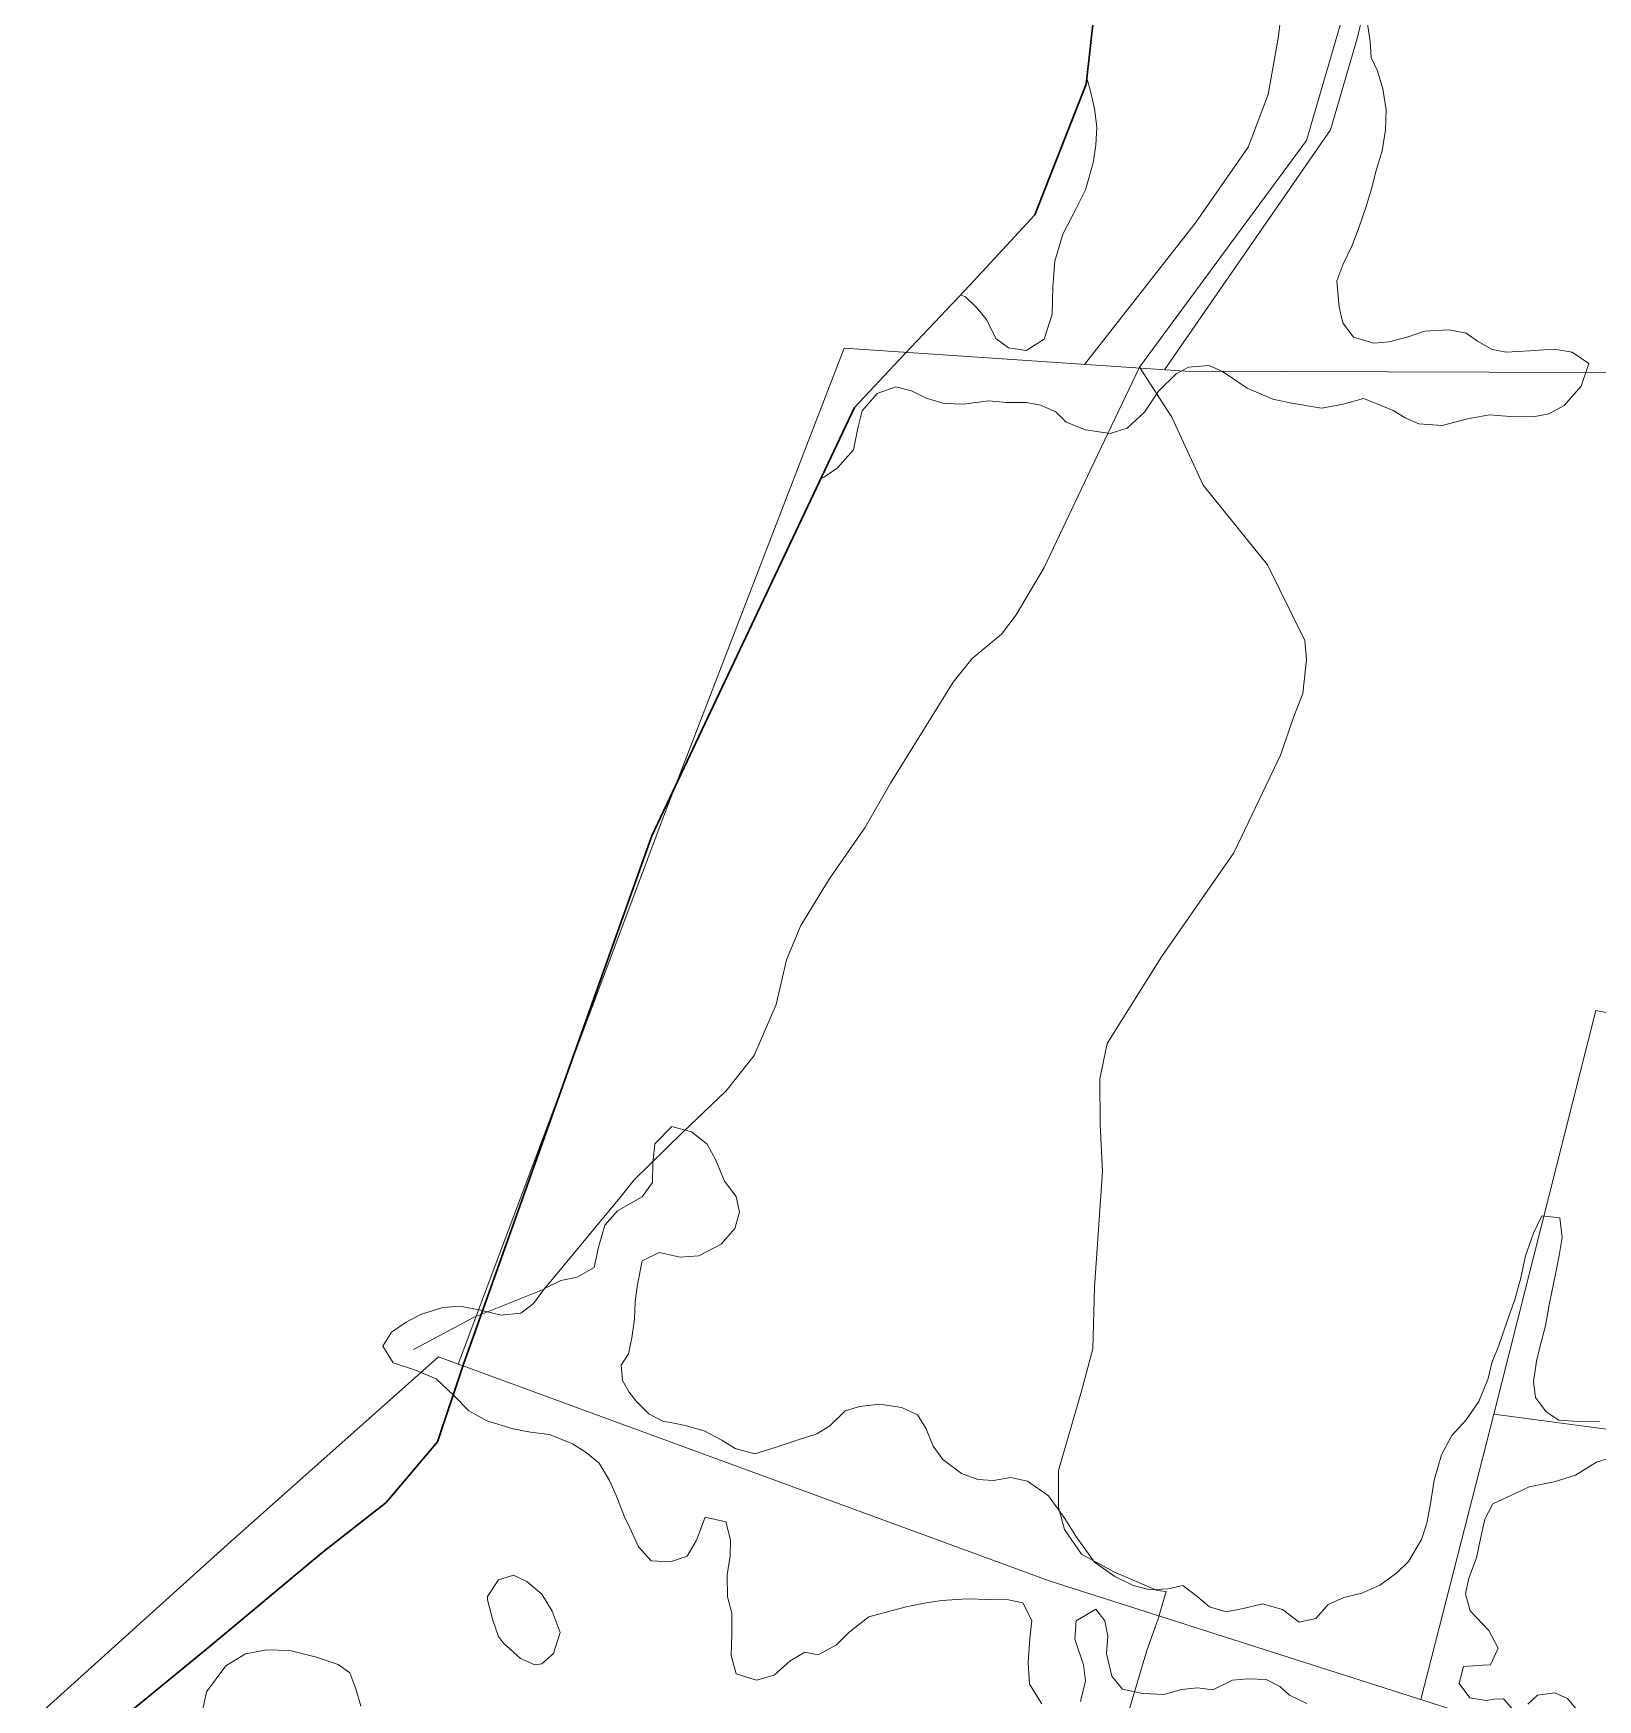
# Model space of a CAD drawing. Header units: metres. Extents: x 4652992 to 4879070, y 2074171 to 2309877.
# Drawn here: x 4654072 to 4654180.7, y 2309447.3 to 2309563.1 of the extents above; entities that cross this region are included whole.
import ezdxf

# ---------------------------------------------------------------- set-up
doc = ezdxf.new("R2010")
doc.units = ezdxf.units.M
doc.header["$MEASUREMENT"] = 0
doc.linetypes.add('DGN Style 3', pattern=[92.779933, 66.271381, -26.508552])
for name, color, linetype, lineweight in [('Level 20', 30, 'DGN Style 3', 0), ('Level 37', 3, 'Continuous', 0), ('Level 40', 1, 'Continuous', 0)]:
    doc.layers.add(name, color=color, linetype=linetype, lineweight=lineweight)
doc.layers.add('Limite', color=38, linetype='Continuous', lineweight=0, plot=False)

msp = doc.modelspace()

# ---------------------------------------------------------------- linework, layer by layer
at = {"layer": 'Level 20', "linetype": 'Continuous'}
for points in [[(4654162.801468, 2309563.70484, 1258.483547), (4654160.472543, 2309555.700227, 1257.996047), (4654148.85831, 2309539.934262, 1255.471047)], [(4654150.709174, 2309454.869016, 1273.12555), (4654150.083838, 2309454.931433, 1272.967794), (4654147.088068, 2309456.224089, 1271.305294), (4654144.845367, 2309457.444101, 1270.330294), (4654143.65014, 2309459.167907, 1269.880294), (4654143.235561, 2309460.693688, 1269.580294), (4654143.235161, 2309463.268658, 1269.192794), (4654144.842933, 2309468.788251, 1268.467794), (4654145.61263, 2309471.712817, 1268.205294), (4654145.734809, 2309476.001554, 1267.792794), (4654146.296177, 2309484.048645, 1266.455294), (4654146.133443, 2309487.32972, 1265.605294), (4654146.1189, 2309490.483211, 1264.642794), (4654146.618957, 2309492.936206, 1264.192794), (4654150.399793, 2309498.966737, 1263.655294), (4654155.413248, 2309506.184512, 1263.442794), (4654158.66548, 2309512.979086, 1262.817794), (4654159.583116, 2309515.65614, 1262.467794), (4654160.20158, 2309517.269152, 1262.130294), (4654160.468148, 2309519.631383, 1261.830294), (4654160.350754, 2309520.951079, 1261.505294), (4654157.767304, 2309526.196097, 1259.705294), (4654153.275707, 2309531.745138, 1257.780294), (4654151.101186, 2309536.466456, 1256.330294), (4654148.85831, 2309539.934262, 1255.640426), (4654145.258015, 2309532.35803, 1255.640426), (4654142.240031, 2309526.014006, 1255.602926), (4654140.296017, 2309522.727353, 1255.302926), (4654139.268117, 2309521.398186, 1255.127926), (4654137.242609, 2309519.692107, 1255.127926), (4654135.924188, 2309518.046656, 1255.290426), (4654131.561548, 2309511.023775, 1255.465426), (4654129.78762, 2309507.933964, 1255.527926), (4654127.291587, 2309504.367361, 1255.265426), (4654125.333568, 2309501.144257, 1254.852926), (4654124.338779, 2309498.756757, 1254.640426), (4654123.611096, 2309495.641545, 1254.477926), (4654122.083647, 2309492.099238, 1254.215426), (4654120.141408, 2309489.652083, 1254.177926), (4654117.123646, 2309486.757785, 1254.102926), (4654113.765713, 2309483.469804, 1253.965426), (4654112.759201, 2309482.225206, 1253.902926), (4654107.514286, 2309475.87609, 1254.390426), (4654102.632168, 2309473.934667, 1254.727926), (4654098.420984, 2309471.673066, 1254.790426)], [(4654150.709174, 2309454.869016, 1273.12555), (4654150.157538, 2309452.966311, 1273.12555), (4654149.364232, 2309450.759096, 1273.41305), (4654148.724008, 2309448.578198, 1273.78805), (4654148.178411, 2309446.703923, 1273.87555), (4654147.34078, 2309444.565785, 1274.08805), (4654143.289025, 2309437.711513, 1274.70055), (4654140.316572, 2309433.299888, 1275.62555), (4654137.027806, 2309429.343376, 1276.12555), (4654135.515339, 2309427.500105, 1276.27555), (4654134.093639, 2309424.834243, 1276.36305), (4654132.083947, 2309420.92779, 1276.66305), (4654131.456698, 2309419.827061, 1276.869003)]]:
    msp.add_polyline3d(points, dxfattribs=at)
at = {"layer": 'Level 37', "extrusion": (-0.3259979439347829, 0.0637125342288088, 0.9432211053260189), "elevation": -1368898.067024, "flags": 128}
msp.add_lwpolyline([(-3159301.81311, 3891027.488204), (-3159300.451387, 3891003.704882), (-3159279.999832, 3891002.460693)], dxfattribs=at)
at = {"layer": 'Level 37'}
for points in [[(4654145.040636, 2309540.133069, 1256.362074), (4654152.757105, 2309549.965675, 1257.462074), (4654156.40175, 2309555.240233, 1257.687074), (4654157.811929, 2309558.894165, 1257.887074), (4654158.493515, 2309562.794078, 1257.962074), (4654159.091457, 2309567.566357, 1258.187074), (4654159.422016, 2309585.720329, 1258.687074), (4654159.202995, 2309618.786761, 1263.137074), (4654159.787692, 2309623.987959, 1264.137074), (4654160.324895, 2309627.316636, 1264.962074), (4654161.437839, 2309632.20119, 1265.662074), (4654162.313203, 2309633.498531, 1265.987074), (4654162.986431, 2309633.996143, 1266.437074), (4654165.765971, 2309636.329333, 1268.137074), (4654177.133712, 2309619.214363, 1270.037074), (4654187.671792, 2309601.945508, 1273.637074), (4654195.281063, 2309585.603448, 1278.262074), (4654204.636395, 2309564.136507, 1283.187074), (4654213.844787, 2309581.797007, 1288.287074), (4654222.488294, 2309596.500626, 1290.237074), (4654225.487992, 2309601.148797, 1291.337074), (4654227.851448, 2309601.18361, 1291.337074)], [(4654226.61721, 2309597.776964, 1291.627297), (4654221.300687, 2309589.620077, 1290.477297), (4654214.175014, 2309577.212778, 1288.214797), (4654209.798871, 2309568.377988, 1285.639797), (4654204.808595, 2309558.967901, 1282.952297), (4654195.678492, 2309578.257686, 1278.414797), (4654187.072692, 2309597.99932, 1273.789797), (4654183.691218, 2309605.558683, 1271.752297), (4654174.760268, 2309618.244362, 1269.639797), (4654167.411231, 2309628.626225, 1267.177297), (4654164.097349, 2309631.864938, 1266.527297), (4654163.000272, 2309628.313958, 1265.702297), (4654161.547351, 2309612.767711, 1262.789797), (4654162.866624, 2309599.266868, 1261.727297), (4654163.875169, 2309589.736144, 1261.277297), (4654165.212095, 2309577.459591, 1261.764797), (4654165.738982, 2309570.070014, 1261.614797), (4654163.978861, 2309562.776592, 1261.139797), (4654162.13375, 2309556.441234, 1260.514797), (4654150.594828, 2309539.755881, 1258.148931)], [(4654194.273755, 2309539.529448, 1277.423332), (4654152.02596, 2309539.658692, 1258.348332), (4654128.34132, 2309541.267127, 1255.048332), (4654115.81484, 2309508.772726, 1255.673332), (4654101.523826, 2309470.658689, 1257.169056)], [(4654173.474902, 2309467.191543, 1283.80187), (4654180.558719, 2309495.234856, 1281.25187), (4654211.990527, 2309489.246662, 1295.25187), (4654231.30222, 2309486.240482, 1299.82687)], [(4654174.777023, 2309445.305981, 1285.93937), (4654142.590842, 2309455.597016, 1273.06437), (4654100.155334, 2309471.160595, 1256.63937), (4654085.511594, 2309458.136982, 1256.66437), (4654072.012966, 2309445.961272, 1257.76437)]]:
    msp.add_polyline3d(points, dxfattribs=at)
at = {"layer": 'Level 40', "color": 3}
for points in [[(4654164.611922, 2309564.411373, 1263.905294), (4654164.88103, 2309562.571704, 1263.980294), (4654164.964862, 2309561.450981, 1263.980294), (4654165.408392, 2309560.544258, 1264.780294), (4654165.764971, 2309559.293154, 1265.155294), (4654166.006135, 2309557.827059, 1265.530294), (4654165.96006, 2309556.433949, 1265.905294), (4654165.712658, 2309554.969837, 1266.205294), (4654165.307404, 2309553.606911, 1266.555294), (4654164.988582, 2309552.344183, 1266.880294), (4654164.59782, 2309551.038654, 1267.205294), (4654164.135119, 2309549.690326, 1267.555294), (4654163.61497, 2309548.356594, 1267.880294), (4654162.979925, 2309547.052056, 1268.080294), (4654162.575191, 2309545.933315, 1267.980294), (4654162.729403, 2309544.12284, 1267.580294), (4654163.000071, 2309543.015723, 1267.380294), (4654163.73084, 2309542.036015, 1267.555294), (4654165.152542, 2309541.613697, 1267.880294), (4654166.216106, 2309541.70993, 1268.055294), (4654167.524472, 2309542.049357, 1268.205294), (4654168.660495, 2309542.432574, 1268.330294), (4654170.399459, 2309542.540432, 1268.630294), (4654171.562906, 2309542.305891, 1269.005294), (4654172.337671, 2309541.742558, 1269.355294), (4654173.356719, 2309541.178233, 1269.730294), (4654174.347823, 2309540.987483, 1270.255294), (4654175.9574, 2309541.067138, 1270.780294), (4654177.638917, 2309541.189593, 1271.230294), (4654178.931751, 2309540.983255, 1271.930294), (4654180.079667, 2309540.202949, 1272.105294), (4654179.558998, 2309538.625034, 1271.680294), (4654178.363447, 2309537.279678, 1271.330294), (4654177.298844, 2309536.695076, 1271.130294), (4654176.206297, 2309536.484049, 1270.830294), (4654174.625704, 2309536.519188, 1270.180294), (4654173.18899, 2309536.639926, 1269.355294), (4654171.650833, 2309536.358887, 1268.680294), (4654169.882365, 2309535.892051, 1268.155294), (4654168.258815, 2309535.999183, 1267.755294), (4654167.325679, 2309536.419521, 1267.205294), (4654166.478975, 2309536.940055, 1266.880294), (4654165.316047, 2309537.418779, 1266.555294), (4654164.425867, 2309537.767123, 1266.255294), (4654162.916174, 2309537.356693, 1265.780294), (4654161.507404, 2309537.103857, 1265.530294), (4654159.453257, 2309537.442558, 1265.305294), (4654158.117466, 2309537.720889, 1265.180294), (4654156.351597, 2309538.474974, 1264.730294), (4654154.629724, 2309539.645432, 1264.380294), (4654153.696588, 2309540.065769, 1263.530294), (4654152.259354, 2309539.942323, 1262.505294), (4654151.41057, 2309539.486122, 1262.105294), (4654150.186556, 2309538.270156, 1261.555294), (4654149.206305, 2309536.809015, 1260.880294), (4654148.011275, 2309535.707843, 1260.630294), (4654146.817804, 2309535.339223, 1260.380294), (4654145.108343, 2309535.590342, 1260.080294), (4654143.773073, 2309536.112858, 1259.755294), (4654143.041783, 2309536.848382, 1259.480294), (4654141.993752, 2309537.297913, 1259.180294), (4654141.002648, 2309537.488663, 1259.105294), (4654139.594398, 2309537.480011, 1258.955294), (4654138.401967, 2309537.599758, 1258.780294), (4654136.634019, 2309537.377106, 1258.755294), (4654135.297708, 2309537.411254, 1258.580294), (4654134.04835, 2309537.789782, 1258.330294), (4654133.01481, 2309538.29671, 1258.230294), (4654131.923302, 2309538.574051, 1257.980294), (4654130.6434, 2309538.105234, 1257.855294), (4654129.606221, 2309536.902874, 1257.780294), (4654129.301891, 2309535.697542, 1257.780294), (4654128.982549, 2309534.19063, 1257.780294), (4654127.87343, 2309532.94547, 1257.705294), (4654126.98117, 2309532.317078, 1257.630294), (4654126.701551, 2309532.176696, 1257.610323)], [(4654136.423399, 2309544.954296, 1257.650809), (4654136.750539, 2309544.860217, 1257.655294), (4654137.582231, 2309544.038103, 1257.655294), (4654138.241581, 2309543.259779, 1257.730294), (4654138.885399, 2309541.93569, 1258.130294), (4654139.760567, 2309541.285766, 1258.905294), (4654140.995954, 2309541.094025, 1259.630294), (4654142.23342, 2309541.87902, 1260.405294), (4654142.797565, 2309543.629125, 1260.880294), (4654142.84468, 2309545.510603, 1261.180294), (4654142.992199, 2309547.30549, 1261.505294), (4654143.52788, 2309549.184986, 1261.605294), (4654144.465695, 2309550.962304, 1261.605294), (4654145.100739, 2309552.266842, 1261.555294), (4654145.63642, 2309554.146338, 1261.305294), (4654145.825855, 2309555.380864, 1261.180294), (4654145.900394, 2309556.644583, 1261.005294), (4654145.73065, 2309557.909293, 1260.805294), (4654145.446011, 2309559.203197, 1260.605294), (4654145.202292, 2309560.036388, 1260.475307)], [(4654180.840932, 2309466.702253, 1286.790193), (4654179.364316, 2309466.673342, 1286.527693), (4654177.999949, 2309466.765289, 1286.127693), (4654177.112136, 2309467.334708, 1285.840193), (4654176.374045, 2309468.336189, 1285.640193), (4654176.234495, 2309469.440416, 1285.440193), (4654176.453339, 2309470.873507, 1285.202693), (4654176.687834, 2309471.838763, 1285.052693), (4654177.062226, 2309473.32529, 1284.927693), (4654177.314545, 2309474.780168, 1284.665193), (4654177.533302, 2309475.806885, 1284.477693), (4654177.746147, 2309476.805853, 1284.352693), (4654178.014204, 2309478.19927, 1284.240193), (4654178.225136, 2309479.459904, 1284.165193), (4654178.056111, 2309480.83176, 1284.040193), (4654176.813816, 2309480.955356, 1283.902693), (4654176.244577, 2309479.772232, 1283.902693), (4654175.67525, 2309478.182734, 1283.902693), (4654175.35007, 2309476.656533, 1283.902693), (4654174.942204, 2309475.148219, 1283.902693), (4654174.418177, 2309473.636006, 1283.915193), (4654173.831113, 2309471.96326, 1283.940193), (4654173.34456, 2309470.762249, 1283.940193), (4654173.080503, 2309469.658247, 1283.940193), (4654172.45014, 2309468.052924, 1284.040193), (4654171.548156, 2309466.79664, 1284.065193), (4654170.565485, 2309465.70295, 1284.102693), (4654169.84461, 2309464.349431, 1284.065193), (4654169.328408, 2309462.6033, 1283.902693), (4654169.089827, 2309460.942254, 1283.865193), (4654168.833596, 2309459.604335, 1283.840193), (4654168.447466, 2309458.468684, 1283.802693), (4654167.547394, 2309456.950733, 1283.715193), (4654166.712445, 2309456.144397, 1283.627693), (4654165.550664, 2309455.29265, 1283.615193), (4654164.310196, 2309454.748205, 1283.227693), (4654163.061902, 2309454.437678, 1282.840193), (4654161.976981, 2309453.946669, 1282.515193), (4654161.106558, 2309452.973838, 1282.277693), (4654159.958688, 2309452.728671, 1282.002693), (4654158.793341, 2309453.61938, 1281.427693), (4654157.405411, 2309454.006706, 1280.652693), (4654156.068519, 2309453.686316, 1280.152693), (4654154.893086, 2309453.447112, 1279.565193), (4654153.725653, 2309453.786739, 1279.302693), (4654152.845752, 2309454.528615, 1279.065193), (4654151.883165, 2309455.288378, 1278.102693), (4654150.823893, 2309455.053073, 1277.715193), (4654149.595337, 2309454.970501, 1277.415193), (4654148.421991, 2309455.282379, 1277.152693), (4654147.142396, 2309455.907522, 1276.777693), (4654145.740815, 2309456.90739, 1276.115193), (4654144.492955, 2309458.628734, 1275.702693), (4654143.676178, 2309459.937517, 1275.390193), (4654142.542479, 2309461.518054, 1275.002693), (4654141.085774, 2309462.529847, 1274.690193), (4654139.900603, 2309462.786226, 1274.515193), (4654138.731083, 2309462.574771, 1274.502693), (4654137.620687, 2309462.640806, 1274.540193), (4654136.498553, 2309463.057718, 1274.465193), (4654135.20722, 2309464.033737, 1274.215193), (4654134.539991, 2309464.961832, 1273.990193), (4654134.048046, 2309466.171318, 1273.940193), (4654133.447766, 2309467.142987, 1274.065193), (4654132.343369, 2309467.643146, 1274.065193), (4654130.809716, 2309467.887826, 1274.015193), (4654129.419699, 2309467.724069, 1273.827693), (4654128.403727, 2309467.421342, 1273.477693), (4654127.344282, 2309466.373288, 1273.152693), (4654126.446383, 2309465.812794, 1272.877693), (4654125.085842, 2309465.381408, 1272.565193), (4654123.624877, 2309464.884662, 1272.502693), (4654122.142262, 2309464.421628, 1272.502693), (4654120.781893, 2309464.802991, 1272.065193), (4654119.838956, 2309465.384334, 1271.190193), (4654118.620398, 2309466.025302, 1270.252693), (4654117.287592, 2309466.400702, 1269.165193), (4654116.515853, 2309466.567647, 1268.452693), (4654115.738202, 2309466.706843, 1267.777693), (4654114.777528, 2309467.204939, 1266.815193), (4654114.374008, 2309467.611539, 1265.715193), (4654113.899627, 2309468.091523, 1264.602693), (4654113.399683, 2309468.722178, 1263.690193), (4654112.935213, 2309469.519328, 1262.590193), (4654112.844875, 2309470.583881, 1261.527693), (4654113.358904, 2309471.372555, 1260.552693), (4654113.595398, 2309472.482519, 1259.952693), (4654113.784681, 2309473.776865, 1259.465193), (4654113.818416, 2309475.017775, 1259.115193), (4654113.984049, 2309476.201124, 1258.890193), (4654114.305316, 2309477.844284, 1258.677693), (4654115.496573, 2309478.428402, 1258.740193), (4654116.951452, 2309478.08465, 1259.215193), (4654118.241045, 2309478.183047, 1259.590193), (4654119.800521, 2309479.00682, 1259.890193), (4654120.749718, 2309480.078723, 1259.990193), (4654121.080723, 2309481.226298, 1259.952693), (4654120.852575, 2309482.320663, 1259.815193), (4654120.03771, 2309483.367779, 1259.590193), (4654119.427691, 2309484.835032, 1259.102693), (4654118.829411, 2309485.951408, 1258.890193), (4654117.740838, 2309486.796481, 1258.577693), (4654116.38047, 2309487.177844, 1258.152693), (4654115.202864, 2309485.981183, 1257.802693), (4654115.056881, 2309484.619415, 1257.602693), (4654115.032971, 2309483.289295, 1257.515193), (4654114.300359, 2309482.286653, 1257.277693), (4654112.59516, 2309481.320234, 1257.090193), (4654111.718825, 2309480.319654, 1257.052693), (4654111.277484, 2309478.789554, 1257.227693), (4654110.975953, 2309477.37435, 1257.552693), (4654109.794522, 2309476.701022, 1257.977693), (4654108.652564, 2309476.483604, 1258.190193), (4654107.522344, 2309475.91531, 1258.340193), (4654106.750345, 2309474.863132, 1258.202693), (4654105.889834, 2309474.207465, 1257.965193), (4654104.505729, 2309474.071458, 1257.602693), (4654103.078412, 2309474.409247, 1257.465193), (4654101.666833, 2309474.685576, 1257.402693), (4654100.465838, 2309474.597042, 1257.190193), (4654098.922186, 2309474.118182, 1257.052693), (4654097.91404, 2309473.581537, 1257.052693), (4654096.897981, 2309472.872436, 1257.040193), (4654096.287441, 2309471.901442, 1257.027693), (4654097.023533, 2309470.755254, 1257.115193), (4654098.559098, 2309470.248907, 1257.315193), (4654099.988328, 2309469.649451, 1257.490193), (4654101.238275, 2309468.479189, 1257.715193), (4654102.279549, 2309467.412123, 1258.027693), (4654103.513844, 2309466.709695, 1258.352693), (4654105.358505, 2309466.165513, 1258.890193), (4654106.549588, 2309465.936882, 1259.190193), (4654107.868657, 2309465.76765, 1259.502693), (4654109.463259, 2309465.13242, 1259.952693), (4654110.427846, 2309464.517365, 1260.690193), (4654111.335309, 2309463.769526, 1261.365193), (4654112.032014, 2309462.573802, 1261.877693), (4654112.504308, 2309461.542735, 1262.277693), (4654113.080852, 2309460.053696, 1263.090193), (4654113.462636, 2309459.274433, 1263.640193), (4654114.047092, 2309457.957851, 1264.240193), (4654114.934818, 2309456.982057, 1264.727693), (4654116.277536, 2309456.923821, 1265.402693), (4654117.427406, 2309457.313696, 1265.652693), (4654118.095069, 2309458.417472, 1266.077693), (4654118.69787, 2309460.028758, 1266.452693), (4654120.125187, 2309459.690968, 1267.115193), (4654120.439934, 2309458.461758, 1267.352693), (4654120.429849, 2309457.331844, 1267.502693), (4654120.207092, 2309456.015712, 1267.552693), (4654120.230394, 2309454.501211, 1267.827693), (4654120.535317, 2309453.36121, 1268.027693), (4654120.542882, 2309451.908169, 1268.427693), (4654120.483498, 2309450.411555, 1268.690193), (4654120.847457, 2309449.142671, 1269.115193), (4654122.251125, 2309448.693885, 1269.527693), (4654123.477769, 2309449.038124, 1269.702693), (4654124.586426, 2309450.046503, 1269.802693), (4654125.606397, 2309450.638647, 1269.915193), (4654126.549421, 2309450.463677, 1270.202693), (4654127.819451, 2309451.146867, 1270.702693), (4654128.699699, 2309452.030488, 1270.915193), (4654130.052502, 2309453.102166, 1271.215193), (4654132.649513, 2309453.788581, 1271.577693), (4654134.035617, 2309454.069296, 1271.640193), (4654135.138188, 2309454.237178, 1271.790193), (4654136.864862, 2309454.357136, 1272.127693), (4654138.41234, 2309454.312663, 1272.565193), (4654139.76097, 2309454.282176, 1273.002693), (4654140.753206, 2309454.067532, 1273.352693), (4654141.388874, 2309452.855984, 1273.790193), (4654141.233066, 2309451.583425, 1273.990193), (4654141.138207, 2309449.920316, 1274.227693), (4654141.222546, 2309448.42164, 1274.452693), (4654142.082623, 2309447.045434, 1275.065193)], [(4654175.064027, 2309446.355036, 1286.777693), (4654174.209775, 2309447.352616, 1286.190193), (4654174.160563, 2309447.39229, 1286.140193), (4654173.524635, 2309447.384716, 1285.952693), (4654172.953656, 2309447.276007, 1285.802693), (4654171.811785, 2309447.464963, 1285.677693), (4654171.073695, 2309448.466444, 1285.540193), (4654171.38305, 2309449.647731, 1285.465193), (4654172.727768, 2309449.734202, 1285.415193), (4654173.253448, 2309449.765626, 1285.402693), (4654173.789213, 2309450.926964, 1285.390193), (4654173.125983, 2309452.144475, 1285.165193), (4654171.834737, 2309453.526868, 1285.002693), (4654171.508165, 2309454.70058, 1284.777693), (4654171.738747, 2309455.782795, 1284.615193), (4654172.272599, 2309457.205799, 1284.565193), (4654172.509094, 2309458.315763, 1284.565193), (4654172.846099, 2309459.897462, 1284.565193), (4654173.419251, 2309460.963627, 1284.727693), (4654174.955077, 2309461.676404, 1284.915193), (4654175.945487, 2309462.129802, 1284.952693), (4654177.664336, 2309462.483677, 1285.140193), (4654179.146951, 2309462.946712, 1285.565193), (4654180.608003, 2309463.849833, 1285.965193), (4654182.090618, 2309464.312867, 1286.365193)], [(4654105.381785, 2309455.995621, 1263.890193), (4654106.305809, 2309455.554436, 1263.965193), (4654107.344983, 2309454.66634, 1264.252693), (4654108.053745, 2309453.488082, 1264.427693), (4654108.609817, 2309452.011326, 1264.627693), (4654108.150684, 2309450.543373, 1264.627693), (4654107.345036, 2309449.843694, 1264.627693), (4654106.850843, 2309449.769839, 1264.602693), (4654105.863525, 2309450.194586, 1264.440193), (4654104.6831, 2309451.26397, 1264.202693), (4654104.333012, 2309451.731603, 1264.115193), (4654103.945012, 2309452.870558, 1263.940193), (4654103.554505, 2309454.281327, 1263.802693), (4654103.574528, 2309454.518124, 1263.790193), (4654104.32832, 2309455.681151, 1263.690193), (4654105.381785, 2309455.995621, 1263.890193)], [(4654144.772059, 2309447.218378, 1275.265193), (4654145.107064, 2309448.655369, 1275.577693), (4654144.967514, 2309449.759596, 1275.677693), (4654144.367407, 2309451.544013, 1275.740193), (4654144.468091, 2309452.828497, 1275.827693), (4654145.822807, 2309453.638508, 1276.115193), (4654146.458561, 2309452.833333, 1276.377693), (4654146.659148, 2309451.744931, 1276.590193), (4654146.576201, 2309450.543695, 1276.827693), (4654146.936161, 2309448.985395, 1277.177693), (4654147.691989, 2309448.067162, 1277.852693), (4654149.097656, 2309447.763084, 1278.215193), (4654150.556535, 2309447.708748, 1278.477693), (4654151.783179, 2309448.052987, 1278.715193), (4654152.901487, 2309448.159408, 1278.990193), (4654153.966584, 2309448.016087, 1279.202693), (4654155.325213, 2309448.70914, 1279.527693), (4654156.382485, 2309448.799736, 1279.777693), (4654157.670079, 2309448.753425, 1280.102693), (4654158.603191, 2309448.261291, 1280.727693), (4654159.280332, 2309447.65036, 1281.202693), (4654160.483153, 2309447.070854, 1281.577693)], [(4654083.79321, 2309446.68389, 1266.752693), (4654084.045994, 2309447.886066, 1266.677693), (4654085.376761, 2309449.69289, 1266.677693), (4654086.742295, 2309450.534569, 1266.677693), (4654088.226857, 2309450.81183, 1266.677693), (4654089.821755, 2309450.765957, 1266.752693), (4654091.685477, 2309450.302805, 1266.802693), (4654093.184077, 2309449.798961, 1266.852693), (4654094.009274, 2309449.201433, 1266.877693), (4654094.429891, 2309448.09294, 1267.002693), (4654094.769593, 2309446.882255, 1267.177693)], [(4654179.361976, 2309446.49933, 1288.627693), (4654178.606148, 2309447.417563, 1288.415193), (4654177.710423, 2309447.814526, 1288.165193), (4654176.525166, 2309447.664531, 1287.677693), (4654175.841852, 2309447.028589, 1287.077693)]]:
    msp.add_polyline3d(points, dxfattribs=at)
at = {"layer": 'Limite', "color": 5, "linetype": 'Continuous', "lineweight": 30}
msp.add_polyline3d([(4654075.113729, 2309443.536164, 1256.524432), (4654084.063579, 2309450.878297, 1255.847577), (4654092.148829, 2309457.607501, 1255.319156), (4654096.522192, 2309461.037472, 1255.274711), (4654100.103671, 2309465.263061, 1254.970366), (4654101.893818, 2309470.663127, 1254.911126), (4654114.976254, 2309507.362863, 1253.534548), (4654129.051836, 2309537.150522, 1253.125423), (4654132.163898, 2309540.445223, 1252.988779), (4654137.072798, 2309545.641745, 1253.100891), (4654141.581778, 2309550.526669, 1252.802224), (4654145.152778, 2309559.59967, 1252.258109), (4654145.692645, 2309564.361299, 1252.210048), (4654145.702825, 2309568.912323, 1252.242773), (4654145.665447, 2309578.220916, 1251.758962), (4654133.543278, 2309615.82587, 1249.940379), (4654130.386062, 2309623.903102, 1249.702501), (4654125.654737, 2309637.937231, 1248.977061), (4654118.619097, 2309653.412326, 1248.629175), (4654123.301161, 2309653.827372, 1248.739505), (4654111.584696, 2309679.374712, 1248.475349), (4654105.003198, 2309693.725483, 1249.030915), (4654100.089575, 2309704.439446, 1247.239329), (4654092.112811, 2309721.832311, 1246.967381)], dxfattribs=at)

doc.saveas('drawing.dxf')
